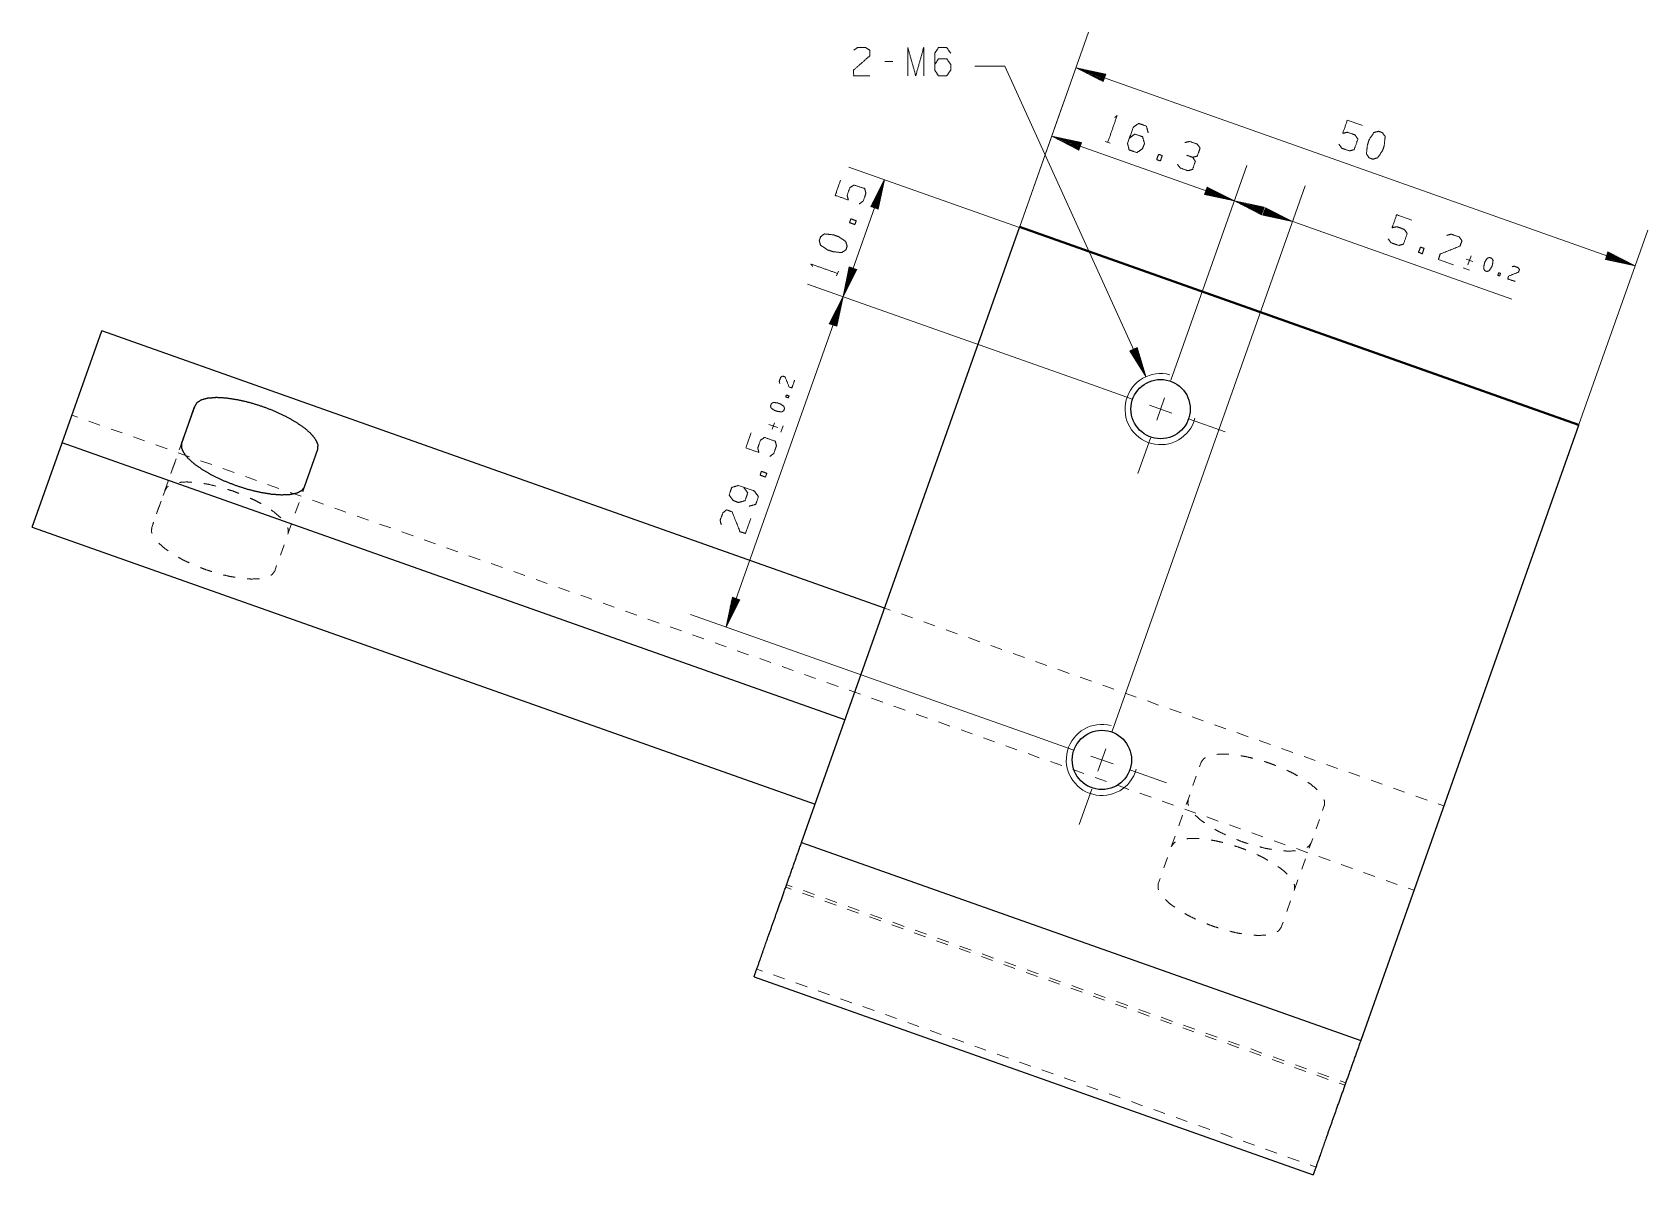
# Model space of a CAD drawing. Header units: millimetres. Extents: x 0 to 420, y 0 to 297.
# Drawn here: x 208 to 344.2, y 80.5 to 176.9 of the extents above; entities that cross this region are included whole.
import ezdxf

# ---------------------------------------------------------------- set-up
doc = ezdxf.new("R2010")
doc.units = ezdxf.units.MM
doc.layers.add('1', color=7, linetype='Continuous', true_color=0xffffff)

msp = doc.modelspace()

# ---------------------------------------------------------------- linework, layer by layer
at = {"layer": '1', "color": 13, "linetype": 'Continuous', "lineweight": 18}
for p, q in [((291.24, 160.49), (297.04, 176.86)), ((289.98, 174.01), (287.44, 174.01)), ((301.87, 147.83), (289.98, 174.01)), ((298.48, 173.33), (295.98, 173.86)), ((295.98, 173.86), (298.26, 172.7)), ((343.11, 157.17), (295.98, 173.86)), ((298.36, 172.99), (296.15, 173.78)), ((298.38, 173.04), (296.17, 173.82)), ((298.34, 172.95), (296.5, 173.6)), ((298.4, 173.09), (296.55, 173.74)), ((298.33, 172.9), (296.84, 173.42)), ((298.41, 173.14), (296.93, 173.66)), ((298.31, 172.85), (297.19, 173.25)), ((298.43, 173.18), (297.31, 173.58)), ((298.29, 172.8), (297.54, 173.07)), ((298.45, 173.23), (297.69, 173.5)), ((298.46, 173.28), (298.07, 173.42)), ((298.26, 172.7), (298.48, 173.33)), ((298.48, 173.33), (298.45, 173.34)), ((298.48, 173.33), (298.45, 173.34)), ((298.28, 172.75), (297.88, 172.89)), ((298.26, 172.71), (298.23, 172.72)), ((298.26, 172.71), (298.23, 172.72)), ((291.21, 160.41), (294.99, 171.09)), ((296.44, 167.56), (293.93, 168.09)), ((293.93, 168.09), (296.21, 166.93)), ((309.33, 162.64), (293.93, 168.09)), ((296.32, 167.22), (294.11, 168.01)), ((296.33, 167.27), (294.12, 168.05)), ((296.3, 167.17), (294.45, 167.83)), ((296.35, 167.32), (294.5, 167.97)), ((296.28, 167.13), (294.8, 167.65)), ((296.37, 167.37), (294.88, 167.89)), ((296.39, 167.41), (295.26, 167.81)), ((296.4, 167.46), (295.64, 167.73)), ((296.42, 167.51), (296.03, 167.65)), ((296.21, 166.93), (296.44, 167.56)), ((296.44, 167.56), (296.41, 167.57)), ((296.44, 167.56), (296.41, 167.57)), ((296.27, 167.08), (295.15, 167.48)), ((296.25, 167.03), (295.49, 167.3)), ((296.23, 166.98), (295.84, 167.12)), ((296.22, 166.93), (296.19, 166.95)), ((296.22, 166.93), (296.19, 166.95)), ((291.21, 160.41), (276.84, 165.5)), ((305.04, 150.53), (310.39, 165.64)), ((305.04, 150.53), (310.39, 165.64)), ((276.34, 154.57), (279.84, 164.44)), ((279.84, 164.44), (278.67, 162.16)), ((278.87, 162.09), (279.39, 163.57)), ((278.92, 162.07), (279.57, 163.92)), ((278.96, 162.06), (279.75, 164.27)), ((279.01, 162.04), (279.8, 164.25)), ((279.06, 162.02), (279.71, 163.87)), ((279.11, 162), (279.63, 163.49)), ((279.3, 161.94), (279.84, 164.44)), ((300.09, 120.94), (315.3, 163.9)), ((307.04, 163.81), (306.82, 163.17)), ((306.91, 163.42), (308.76, 162.76)), ((306.92, 163.47), (309.14, 162.68)), ((306.94, 163.51), (309.15, 162.73)), ((306.96, 163.56), (308.81, 162.91)), ((306.97, 163.61), (308.46, 163.08)), ((306.99, 163.66), (308.11, 163.26)), ((307.01, 163.71), (307.77, 163.44)), ((307.03, 163.75), (307.42, 163.61)), ((309.33, 162.64), (307.04, 163.81)), ((307.04, 163.8), (307.07, 163.79)), ((307.04, 163.8), (307.07, 163.79)), ((278.67, 162.16), (279.3, 161.94)), ((278.68, 162.16), (278.69, 162.19)), ((278.68, 162.16), (278.69, 162.19)), ((278.72, 162.14), (278.86, 162.53)), ((278.77, 162.12), (279.04, 162.88)), ((278.82, 162.11), (279.22, 163.23)), ((279.16, 161.99), (279.55, 163.11)), ((279.2, 161.97), (279.47, 162.73)), ((279.25, 161.95), (279.39, 162.35)), ((306.82, 163.18), (306.85, 163.17)), ((306.82, 163.18), (306.85, 163.17)), ((306.82, 163.17), (309.33, 162.64)), ((306.84, 163.23), (307.23, 163.09)), ((306.86, 163.27), (307.61, 163.01)), ((306.87, 163.32), (307.99, 162.93)), ((306.89, 163.37), (308.37, 162.84)), ((311.83, 162.11), (309.33, 162.64)), ((309.33, 162.64), (311.61, 161.48)), ((309.33, 162.64), (332.71, 154.36)), ((311.71, 161.77), (309.5, 162.55)), ((311.73, 161.82), (309.52, 162.6)), ((311.7, 161.72), (309.85, 162.38)), ((311.75, 161.87), (309.9, 162.52)), ((311.68, 161.67), (310.19, 162.2)), ((311.76, 161.91), (310.28, 162.44)), ((311.78, 161.96), (310.66, 162.36)), ((311.8, 162.01), (311.04, 162.28)), ((311.81, 162.06), (311.42, 162.2)), ((311.61, 161.48), (311.83, 162.11)), ((311.95, 162.07), (311.73, 161.44)), ((311.83, 162.11), (311.8, 162.12)), ((311.83, 162.11), (311.8, 162.12)), ((314.24, 160.9), (311.95, 162.07)), ((311.95, 162.06), (311.98, 162.05)), ((311.95, 162.06), (311.98, 162.05)), ((279.3, 161.94), (279.31, 161.97)), ((279.3, 161.94), (279.31, 161.97)), ((311.66, 161.63), (310.54, 162.02)), ((311.64, 161.58), (310.89, 161.85)), ((311.63, 161.53), (311.23, 161.67)), ((311.61, 161.48), (311.58, 161.49)), ((311.61, 161.48), (311.58, 161.49)), ((311.73, 161.44), (311.76, 161.43)), ((311.73, 161.44), (311.76, 161.43)), ((311.73, 161.44), (314.24, 160.9)), ((311.75, 161.49), (312.14, 161.35)), ((311.77, 161.54), (312.52, 161.27)), ((311.78, 161.58), (312.9, 161.19)), ((311.8, 161.63), (313.29, 161.11)), ((311.82, 161.68), (313.67, 161.02)), ((311.83, 161.73), (314.05, 160.94)), ((311.85, 161.78), (314.06, 160.99)), ((311.87, 161.82), (313.72, 161.17)), ((311.89, 161.87), (313.37, 161.35)), ((311.9, 161.92), (313.02, 161.52)), ((311.92, 161.97), (312.68, 161.7)), ((311.94, 162.01), (312.33, 161.88)), ((338.37, 143.8), (344.17, 160.17)), ((340.82, 158.34), (340.6, 157.71)), ((340.7, 158), (342.92, 157.22)), ((340.72, 158.05), (342.93, 157.26)), ((340.74, 158.09), (342.59, 157.44)), ((340.76, 158.14), (342.24, 157.62)), ((340.77, 158.19), (341.89, 157.79)), ((340.79, 158.24), (341.55, 157.97)), ((340.81, 158.29), (341.2, 158.15)), ((343.11, 157.17), (340.82, 158.34)), ((340.82, 158.33), (340.85, 158.32)), ((340.82, 158.33), (340.85, 158.32)), ((276.87, 157.08), (276.34, 154.57)), ((276.34, 154.57), (277.5, 156.86)), ((277.17, 156.98), (276.38, 154.76)), ((277.21, 156.96), (276.43, 154.75)), ((277.12, 156.99), (276.46, 155.14)), ((277.07, 157.01), (276.54, 155.53)), ((277.26, 156.94), (276.61, 155.09)), ((277.02, 157.03), (276.62, 155.91)), ((276.97, 157.04), (276.71, 156.29)), ((277.31, 156.93), (276.78, 155.44)), ((276.93, 157.06), (276.79, 156.67)), ((276.88, 157.08), (276.87, 157.05)), ((276.88, 157.08), (276.87, 157.05)), ((277.5, 156.86), (276.87, 157.08)), ((277.36, 156.91), (276.96, 155.79)), ((277.4, 156.89), (277.14, 156.13)), ((277.45, 156.87), (277.31, 156.48)), ((277.5, 156.86), (277.49, 156.83)), ((277.5, 156.86), (277.49, 156.83)), ((340.6, 157.71), (340.63, 157.7)), ((340.6, 157.71), (340.63, 157.7)), ((340.6, 157.71), (343.11, 157.17)), ((340.62, 157.76), (341.01, 157.62)), ((340.64, 157.81), (341.39, 157.54)), ((340.65, 157.85), (341.78, 157.46)), ((340.67, 157.9), (342.16, 157.38)), ((340.69, 157.95), (342.54, 157.3)), ((297.68, 147.02), (273.35, 155.63)), ((297.68, 147.02), (273.35, 155.63)), ((266.48, 126.72), (276.34, 154.57)), ((276.34, 154.57), (275.18, 152.29)), ((275.42, 152.2), (276.08, 154.05)), ((275.47, 152.19), (276.25, 154.4)), ((275.52, 152.17), (276.3, 154.38)), ((275.57, 152.15), (276.22, 154)), ((275.81, 152.07), (276.34, 154.57)), ((275.23, 152.27), (275.37, 152.67)), ((275.28, 152.26), (275.55, 153.01)), ((275.33, 152.24), (275.72, 153.36)), ((275.37, 152.22), (275.9, 153.71)), ((275.61, 152.14), (276.14, 153.62)), ((275.66, 152.12), (276.06, 153.24)), ((275.71, 152.1), (275.98, 152.86)), ((275.18, 152.29), (275.19, 152.32)), ((275.18, 152.29), (275.19, 152.32)), ((275.18, 152.29), (275.81, 152.07)), ((275.76, 152.09), (275.9, 152.48)), ((275.8, 152.07), (275.82, 152.1)), ((275.8, 152.07), (275.82, 152.1)), ((301.13, 150.28), (300.52, 150)), ((300.52, 150), (300.53, 149.97)), ((300.52, 150), (300.53, 149.97)), ((300.52, 150), (301.87, 147.83)), ((300.57, 150.02), (300.74, 149.64)), ((300.61, 150.04), (300.95, 149.31)), ((300.66, 150.06), (301.15, 148.98)), ((300.71, 150.09), (301.36, 148.65)), ((300.75, 150.11), (301.56, 148.32)), ((300.8, 150.13), (301.77, 147.99)), ((300.84, 150.15), (301.82, 148.01)), ((300.89, 150.17), (301.7, 148.38)), ((300.94, 150.19), (301.59, 148.76)), ((300.98, 150.21), (301.48, 149.13)), ((301.03, 150.23), (301.36, 149.5)), ((301.08, 150.25), (301.25, 149.87)), ((301.12, 150.27), (301.14, 150.25)), ((301.12, 150.27), (301.14, 150.25)), ((301.87, 147.83), (301.13, 150.28)), ((267.01, 129.23), (266.48, 126.72)), ((266.48, 126.72), (267.64, 129.01)), ((267.3, 129.13), (266.52, 126.91)), ((267.35, 129.11), (266.57, 126.9)), ((267.26, 129.14), (266.6, 127.3)), ((267.21, 129.16), (266.68, 127.68)), ((267.4, 129.09), (266.74, 127.24)), ((267.16, 129.18), (266.76, 128.06)), ((267.11, 129.19), (266.84, 128.44)), ((267.06, 129.21), (266.92, 128.82)), ((267.45, 129.08), (266.92, 127.59)), ((267.02, 129.23), (267.01, 129.2)), ((267.02, 129.23), (267.01, 129.2)), ((267.64, 129.01), (267.01, 129.23)), ((267.49, 129.06), (267.1, 127.94)), ((267.54, 129.04), (267.27, 128.28)), ((267.59, 129.03), (267.45, 128.63)), ((267.64, 129.01), (267.63, 128.98)), ((267.64, 129.01), (267.63, 128.98)), ((292.73, 117.43), (263.49, 127.78))]:
    msp.add_line(p, q, dxfattribs=at)
at = {"layer": '1', "color": 95, "linetype": 'Continuous', "lineweight": 18}
for p, q in [((280.53, 174.39), (279.86, 174.39)), ((298.45, 167.65), (298.85, 167.51)), ((329.28, 158.01), (329.02, 157.26)), ((275.8, 156.33), (275.95, 156.73)), ((328.62, 156.99), (329.15, 156.8)), ((329.42, 157.54), (328.88, 157.73)), ((270.09, 143.8), (270.84, 143.53)), ((270.56, 143.93), (270.37, 143.4)), ((271.11, 143.14), (271.3, 143.67))]:
    msp.add_line(p, q, dxfattribs=at)
at = {"layer": '1', "color": 30, "linetype": 'Continuous', "lineweight": 25}
for p, q in [((272.84, 108.54), (291.21, 160.41)), ((291.21, 160.41), (291.24, 160.49)), ((338.34, 143.72), (291.21, 160.41)), ((338.37, 143.8), (291.24, 160.49)), ((210.52, 142.25), (213.86, 151.69)), ((279.85, 128.32), (213.86, 151.69)), ((220.57, 142.14), (221.68, 145.29)), ((221.68, 145.29), (220.59, 142.22)), ((338.34, 143.72), (319.98, 91.85)), ((338.34, 143.72), (338.37, 143.8)), ((208, 135.14), (210.52, 142.25)), ((276.5, 118.88), (210.52, 142.25)), ((230.96, 138.55), (232.07, 141.7)), ((208, 135.14), (273.99, 111.77)), ((272.84, 108.54), (319.98, 91.85)), ((268.84, 97.23), (315.97, 80.54))]:
    msp.add_line(p, q, dxfattribs=at)
at = {"layer": '1', "color": 252, "linetype": 'Continuous', "lineweight": 18}
for p, q in [((303.98, 147.54), (305.04, 150.53)), ((300.67, 145.96), (297.68, 147.02)), ((303.45, 146.04), (302.78, 144.15)), ((304.06, 144.76), (302.17, 145.43)), ((305.55, 144.23), (308.55, 143.17)), ((302.25, 142.65), (301.19, 139.66)), ((299.03, 117.95), (300.09, 120.94)), ((295.72, 116.37), (292.73, 117.43)), ((299.11, 115.17), (297.22, 115.84)), ((298.5, 116.45), (297.83, 114.56)), ((300.6, 114.64), (303.6, 113.58)), ((297.3, 113.06), (296.24, 110.07))]:
    msp.add_line(p, q, dxfattribs=at)
at = {"layer": '1', "color": 43, "linetype": 'Continuous', "lineweight": 18}
for p, q in [((211.82, 144.41), (211.35, 144.58)), ((221.7, 145.37), (221.56, 144.98)), ((213.7, 143.74), (212.76, 144.08)), ((215.59, 143.08), (214.64, 143.41)), ((221.29, 144.19), (221.01, 143.4)), ((217.47, 142.41), (216.53, 142.74)), ((219.36, 141.74), (218.42, 142.08)), ((220.39, 141.65), (220.57, 142.14)), ((220.43, 141.78), (220.59, 142.22)), ((220.73, 142.62), (220.59, 142.22)), ((219.69, 139.66), (220.04, 140.65)), ((219.8, 140), (220.12, 140.89)), ((221.24, 141.07), (220.3, 141.41)), ((223.13, 140.41), (222.19, 140.74)), ((219.17, 138.23), (219.49, 139.11)), ((225.01, 139.74), (224.07, 140.07)), ((226.9, 139.07), (225.96, 139.4)), ((219.03, 137.8), (219.16, 138.18)), ((219.16, 138.18), (219.34, 138.67)), ((228.78, 138.4), (227.84, 138.74)), ((230.67, 137.74), (229.73, 138.07)), ((230.8, 138.11), (230.96, 138.55)), ((218.48, 136.26), (218.75, 137.03)), ((218.54, 136.45), (218.86, 137.34)), ((230.17, 136.33), (230.49, 137.22)), ((232.55, 137.07), (231.61, 137.4)), ((234.44, 136.4), (233.5, 136.73)), ((218.07, 135.12), (218.23, 135.56)), ((218.07, 135.12), (218.21, 135.5)), ((229.54, 134.55), (229.86, 135.44)), ((236.33, 135.73), (235.38, 136.07)), ((238.21, 135.07), (237.27, 135.4)), ((228.91, 132.78), (229.23, 133.66)), ((240.1, 134.4), (239.15, 134.73)), ((241.98, 133.73), (241.04, 134.06)), ((243.87, 133.06), (242.92, 133.4)), ((245.75, 132.39), (244.81, 132.73)), ((228.44, 131.44), (228.6, 131.89)), ((247.64, 131.73), (246.69, 132.06)), ((249.52, 131.06), (248.58, 131.39)), ((251.41, 130.39), (250.46, 130.73)), ((253.29, 129.72), (252.35, 130.06)), ((255.18, 129.06), (254.24, 129.39)), ((257.06, 128.39), (256.12, 128.72)), ((258.95, 127.72), (258.01, 128.06)), ((280.32, 128.15), (279.85, 128.32)), ((260.83, 127.05), (259.89, 127.39)), ((262.72, 126.39), (261.78, 126.72)), ((282.2, 127.49), (281.26, 127.82)), ((284.09, 126.82), (283.15, 127.15)), ((264.6, 125.72), (263.66, 126.05)), ((266.49, 125.05), (265.55, 125.38)), ((285.97, 126.15), (285.03, 126.49)), ((287.86, 125.48), (286.92, 125.82)), ((268.38, 124.38), (267.43, 124.72)), ((270.26, 123.72), (269.32, 124.05)), ((289.74, 124.82), (288.8, 125.15)), ((291.63, 124.15), (290.69, 124.48)), ((272.15, 123.05), (271.2, 123.38)), ((274.03, 122.38), (273.09, 122.71)), ((293.52, 123.48), (292.57, 123.81)), ((295.4, 122.81), (294.46, 123.15)), ((275.92, 121.71), (274.97, 122.05)), ((277.8, 121.05), (276.86, 121.38)), ((297.29, 122.15), (296.34, 122.48)), ((299.17, 121.48), (298.23, 121.81)), ((279.69, 120.38), (278.74, 120.71)), ((281.57, 119.71), (280.63, 120.04)), ((301.06, 120.81), (300.11, 121.14)), ((302.94, 120.14), (302, 120.48)), ((283.46, 119.04), (282.51, 119.38)), ((285.34, 118.37), (284.4, 118.71)), ((304.83, 119.48), (303.88, 119.81)), ((306.71, 118.81), (305.77, 119.14)), ((308.6, 118.14), (307.66, 118.47)), ((287.23, 117.71), (286.29, 118.04)), ((289.11, 117.04), (288.17, 117.37)), ((310.48, 117.47), (309.54, 117.81)), ((312.37, 116.8), (311.43, 117.14)), ((291, 116.37), (290.06, 116.71)), ((292.88, 115.7), (291.94, 116.04)), ((314.25, 116.14), (313.31, 116.47)), ((316.14, 115.47), (315.2, 115.8)), ((294.77, 115.04), (293.83, 115.37)), ((296.65, 114.37), (295.71, 114.7)), ((306.54, 115.33), (306.4, 114.93)), ((318.02, 114.8), (317.08, 115.14)), ((319.91, 114.13), (318.97, 114.47)), ((298.54, 113.7), (297.6, 114.04)), ((300.42, 113.03), (299.48, 113.37)), ((306.12, 114.15), (305.84, 113.36)), ((321.79, 113.47), (320.85, 113.8)), ((323.68, 112.8), (322.74, 113.13)), ((302.31, 112.37), (301.37, 112.7)), ((304.2, 111.7), (303.25, 112.03)), ((305.27, 111.74), (305.43, 112.18)), ((305.57, 112.57), (305.43, 112.18)), ((325.57, 112.13), (324.62, 112.46)), ((326.98, 111.63), (326.51, 111.8)), ((304.64, 109.96), (304.95, 110.85)), ((306.08, 111.03), (305.14, 111.36)), ((307.97, 110.36), (307.02, 110.7)), ((316.21, 109.69), (316.49, 110.48)), ((316.77, 111.26), (316.91, 111.66)), ((304.01, 108.18), (304.33, 109.07)), ((309.85, 109.7), (308.91, 110.03)), ((311.74, 109.03), (310.79, 109.36)), ((313.62, 108.36), (312.68, 108.69)), ((315.51, 107.69), (314.56, 108.03)), ((315.64, 108.06), (315.8, 108.51)), ((315.8, 108.51), (315.94, 108.9)), ((303.38, 106.4), (303.7, 107.29)), ((315.01, 106.29), (315.32, 107.18)), ((317.39, 107.03), (316.45, 107.36)), ((319.28, 106.36), (318.34, 106.69)), ((271.59, 104.99), (272.06, 104.82)), ((302.91, 105.07), (303.07, 105.52)), ((314.38, 104.51), (314.69, 105.4)), ((321.16, 105.69), (320.22, 106.02)), ((323.05, 105.02), (322.11, 105.36)), ((271.51, 104.77), (271.98, 104.61)), ((272.92, 104.27), (273.87, 103.94)), ((273, 104.49), (273.94, 104.16)), ((274.81, 103.61), (275.75, 103.27)), ((274.88, 103.82), (275.83, 103.49)), ((313.75, 102.73), (314.07, 103.62)), ((324.46, 104.52), (323.99, 104.69)), ((276.69, 102.94), (277.64, 102.6)), ((276.77, 103.15), (277.71, 102.82)), ((278.58, 102.27), (279.52, 101.94)), ((278.66, 102.49), (279.6, 102.15)), ((280.46, 101.6), (281.41, 101.27)), ((280.54, 101.82), (281.48, 101.48)), ((282.35, 100.93), (283.29, 100.6)), ((282.43, 101.15), (283.37, 100.82)), ((313.28, 101.4), (313.44, 101.84)), ((284.23, 100.27), (285.18, 99.93)), ((284.31, 100.48), (285.25, 100.15)), ((286.12, 99.6), (287.06, 99.27)), ((286.2, 99.82), (287.14, 99.48)), ((288.01, 98.93), (288.95, 98.6)), ((288.08, 99.15), (289.02, 98.81)), ((289.89, 98.26), (290.83, 97.93)), ((289.97, 98.48), (290.91, 98.15)), ((269.54, 97.71), (269.07, 97.88)), ((271.42, 97.05), (270.48, 97.38)), ((273.31, 96.38), (272.37, 96.71)), ((291.78, 97.6), (292.72, 97.26)), ((291.85, 97.81), (292.79, 97.48)), ((293.66, 96.93), (294.6, 96.6)), ((293.74, 97.15), (294.68, 96.81)), ((275.2, 95.71), (274.25, 96.05)), ((277.08, 95.04), (276.14, 95.38)), ((295.55, 96.26), (296.49, 95.93)), ((295.62, 96.48), (296.57, 96.14)), ((297.43, 95.59), (298.37, 95.26)), ((297.51, 95.81), (298.45, 95.48)), ((278.97, 94.38), (278.02, 94.71)), ((280.85, 93.71), (279.91, 94.04)), ((299.32, 94.93), (300.26, 94.59)), ((299.39, 95.14), (300.34, 94.81)), ((301.2, 94.26), (302.14, 93.92)), ((301.28, 94.47), (302.22, 94.14)), ((282.74, 93.04), (281.79, 93.37)), ((284.62, 92.37), (283.68, 92.71)), ((303.09, 93.59), (304.03, 93.26)), ((303.16, 93.81), (304.11, 93.47)), ((304.97, 92.92), (305.92, 92.59)), ((305.05, 93.14), (305.99, 92.81)), ((286.51, 91.71), (285.56, 92.04)), ((288.39, 91.04), (287.45, 91.37)), ((306.86, 92.26), (307.8, 91.92)), ((306.93, 92.47), (307.88, 92.14)), ((308.74, 91.59), (309.69, 91.25)), ((308.82, 91.8), (309.76, 91.47)), ((290.28, 90.37), (289.34, 90.7)), ((292.16, 89.7), (291.22, 90.04)), ((310.63, 90.92), (311.57, 90.59)), ((310.71, 91.14), (311.65, 90.8)), ((312.51, 90.25), (313.46, 89.92)), ((312.59, 90.47), (313.53, 90.14)), ((294.05, 89.04), (293.11, 89.37)), ((295.93, 88.37), (294.99, 88.7)), ((314.4, 89.59), (315.34, 89.25)), ((314.48, 89.8), (315.42, 89.47)), ((316.28, 88.92), (317.23, 88.58)), ((316.36, 89.13), (317.3, 88.8)), ((297.82, 87.7), (296.88, 88.03)), ((299.7, 87.03), (298.76, 87.37)), ((318.17, 88.25), (318.64, 88.08)), ((318.25, 88.47), (318.72, 88.3)), ((301.59, 86.36), (300.65, 86.7)), ((303.47, 85.7), (302.53, 86.03)), ((305.36, 85.03), (304.42, 85.36)), ((307.25, 84.36), (306.3, 84.7)), ((309.13, 83.69), (308.19, 84.03)), ((311.02, 83.03), (310.07, 83.36)), ((312.9, 82.36), (311.96, 82.69)), ((314.79, 81.69), (313.84, 82.03)), ((316.2, 81.19), (315.73, 81.36))]:
    msp.add_line(p, q, dxfattribs=at)
at = {"layer": '1', "color": 30, "linetype": 'Continuous', "lineweight": 25}
for centre in [(303.11, 145.09), (298.16, 115.51)]:
    msp.add_circle(centre, 2.5, dxfattribs=at)
at = {"layer": '1', "color": 30, "linetype": 'Continuous', "lineweight": 13}
for centre in [(303.11, 145.09), (298.16, 115.51)]:
    msp.add_arc(centre, 3, 75, 345, dxfattribs=at)
at = {"layer": '1', "color": 95, "linetype": 'Continuous', "lineweight": 18}
for points, knots in [([(277.24, 175.34), (277.56, 175.57), (278.25, 175.57), (278.59, 175.34), (278.59, 174.87), (277.23, 173.67), (277.24, 173.19), (278.59, 173.19)], [0, 0, 0.069691, 0.192976, 0.265274, 0.350225, 0.67474, 0.759752, 1, 1]), ([(281.8, 173.19), (281.8, 175.57), (282.47, 173.19), (283.14, 175.57), (283.14, 173.19)], [0, 0, 0.245192, 0.5, 0.754808, 1, 1]), ([(284.07, 174.14), (284.39, 174.62), (285.08, 174.62), (285.42, 174.14), (285.42, 173.67), (285.08, 173.19), (284.39, 173.19), (284.07, 173.67), (284.07, 175.09), (284.39, 175.57), (285.08, 175.57), (285.42, 175.09)], [0, 0, 0.076963, 0.16976, 0.248072, 0.312018, 0.390331, 0.483128, 0.560092, 0.751928, 0.828891, 0.921688, 1, 1]), ([(299.24, 169.68), (299.44, 169.82), (298.65, 167.58)], [0, 0, 0.093488, 1, 1]), ([(300.48, 167.94), (300.94, 168.28), (301.59, 168.05), (301.75, 167.49), (301.59, 167.05), (301.11, 166.71), (300.46, 166.94), (300.32, 167.49), (300.8, 168.84), (301.26, 169.18), (301.91, 168.95), (302.06, 168.39)], [0, 0, 0.076962, 0.169759, 0.248073, 0.312018, 0.390329, 0.483126, 0.56009, 0.751926, 0.828888, 0.921688, 1, 1]), ([(318.14, 167.42), (318.38, 167.09), (319.03, 166.86), (319.42, 166.96), (319.74, 167.86), (319.5, 168.2), (318.85, 168.43), (318.46, 168.33), (318.85, 169.44), (320.14, 168.99)], [0, 0, 0.062228, 0.168345, 0.230572, 0.376816, 0.441265, 0.547379, 0.609609, 0.79049, 1, 1]), ([(305.81, 166.32), (306.2, 166.42), (306.44, 167.1), (306.2, 167.43), (305.55, 167.66), (305.16, 167.56)], [0, 0, 0.153874, 0.429853, 0.583728, 0.846126, 1, 1]), ([(321.01, 166.16), (321.41, 166.28), (321.81, 166.88), (321.96, 167.33), (322.04, 168.07), (321.8, 168.4), (321.48, 168.51), (321.09, 168.41), (320.68, 167.79), (320.54, 167.33), (320.46, 166.62), (320.69, 166.27), (321.01, 166.16)], [0, 0, 0.067526, 0.183971, 0.260584, 0.380943, 0.446141, 0.500303, 0.565504, 0.685863, 0.762529, 0.878309, 0.945834, 1, 1]), ([(302.78, 166.12), (303.09, 166.01), (303.25, 166.46), (302.94, 166.57), (302.78, 166.12)], [0, 0, 0.207091, 0.5, 0.707091, 1, 1]), ([(304.53, 165.74), (304.76, 165.42), (305.41, 165.19), (305.8, 165.29), (306.04, 165.97), (305.81, 166.32), (305.32, 166.49)], [0, 0, 0.12412, 0.34369, 0.472447, 0.703376, 0.836732, 1, 1]), ([(277.71, 162.39), (278.04, 162.63), (278.27, 163.28), (278.17, 163.68), (277.27, 163.99), (276.92, 163.76), (276.69, 163.11), (276.79, 162.72), (275.69, 163.11), (276.14, 164.39)], [0, 0, 0.062228, 0.168345, 0.230573, 0.376818, 0.441266, 0.547382, 0.60961, 0.79049, 1, 1]), ([(277.34, 160.65), (277.45, 160.97), (277, 161.13), (276.89, 160.81), (277.34, 160.65)], [0, 0, 0.207085, 0.499992, 0.707081, 1, 1]), ([(322.29, 159.45), (322.53, 159.12), (323.18, 158.89), (323.58, 158.99), (323.89, 159.89), (323.66, 160.24), (323.01, 160.47), (322.62, 160.37), (323.01, 161.47), (324.29, 161.02)], [0, 0, 0.06223, 0.168345, 0.230572, 0.376818, 0.441268, 0.547383, 0.609611, 0.790492, 1, 1]), ([(276.69, 158.83), (276.56, 159.23), (275.96, 159.63), (275.52, 159.78), (274.77, 159.86), (274.45, 159.62), (274.34, 159.3), (274.44, 158.91), (275.06, 158.5), (275.52, 158.36), (276.23, 158.28), (276.58, 158.51), (276.69, 158.83)], [0, 0, 0.067526, 0.183972, 0.260582, 0.380943, 0.446142, 0.500306, 0.565504, 0.685864, 0.762529, 0.87831, 0.945836, 1, 1]), ([(327.24, 159.74), (327.62, 159.84), (328.27, 159.61), (328.51, 159.29), (328.35, 158.84), (326.67, 158.16), (326.53, 157.71), (327.79, 157.26)], [0, 0, 0.069692, 0.192976, 0.265272, 0.350226, 0.674739, 0.759751, 1, 1]), ([(324.85, 158.31), (325.16, 158.19), (325.32, 158.64), (325.01, 158.75), (324.85, 158.31)], [0, 0, 0.20709, 0.5, 0.70709, 1, 1]), ([(273.78, 157.12), (273.64, 157.32), (275.87, 156.53)], [0, 0, 0.093489, 1, 1]), ([(330.61, 156.69), (330.81, 156.76), (331.01, 157.06), (331.09, 157.28), (331.13, 157.65), (331.01, 157.81), (330.85, 157.87), (330.65, 157.82), (330.45, 157.51), (330.38, 157.28), (330.34, 156.92), (330.45, 156.75), (330.61, 156.69)], [0, 0, 0.067527, 0.183972, 0.260582, 0.380943, 0.446141, 0.500305, 0.565503, 0.685862, 0.762527, 0.878308, 0.945831, 1, 1]), ([(331.53, 156.37), (331.69, 156.31), (331.76, 156.54), (331.61, 156.59), (331.53, 156.37)], [0, 0, 0.207104, 0.500008, 0.707088, 1, 1]), ([(332.73, 157.09), (332.91, 157.14), (333.24, 157.02), (333.36, 156.86), (333.28, 156.64), (332.44, 156.3), (332.37, 156.07), (333, 155.85)], [0, 0, 0.069692, 0.19298, 0.265274, 0.350225, 0.674743, 0.759755, 1, 1]), ([(271.01, 147.24), (270.96, 147.43), (271.08, 147.76), (271.24, 147.88), (271.46, 147.8), (271.8, 146.95), (272.03, 146.88), (272.25, 147.52)], [0, 0, 0.069693, 0.192977, 0.265276, 0.350231, 0.674744, 0.759753, 1, 1]), ([(271.73, 146.04), (271.79, 146.2), (271.56, 146.28), (271.51, 146.12), (271.73, 146.04)], [0, 0, 0.207081, 0.499996, 0.707089, 1, 1]), ([(271.41, 145.13), (271.35, 145.33), (271.04, 145.53), (270.82, 145.61), (270.45, 145.65), (270.29, 145.53), (270.23, 145.37), (270.28, 145.17), (270.59, 144.97), (270.82, 144.9), (271.18, 144.85), (271.35, 144.97), (271.41, 145.13)], [0, 0, 0.067527, 0.183967, 0.260581, 0.380939, 0.446138, 0.500305, 0.565503, 0.685863, 0.762526, 0.87831, 0.945835, 1, 1]), ([(270.17, 141.1), (270.5, 141.34), (270.73, 141.99), (270.63, 142.38), (269.73, 142.7), (269.38, 142.47), (269.15, 141.82), (269.25, 141.43), (268.15, 141.82), (268.6, 143.1)], [0, 0, 0.062229, 0.168343, 0.230572, 0.376816, 0.441265, 0.547381, 0.609609, 0.79049, 1, 1]), ([(269.8, 139.36), (269.91, 139.68), (269.46, 139.84), (269.35, 139.52), (269.8, 139.36)], [0, 0, 0.207083, 0.499998, 0.707087, 1, 1]), ([(268.42, 136.91), (268.98, 137.05), (269.21, 137.7), (268.87, 138.18), (267.53, 138.65), (266.97, 138.49), (266.74, 137.84), (267.08, 137.39), (267.52, 137.21), (268.08, 137.37), (268.31, 138.02), (267.98, 138.49)], [0, 0, 0.076855, 0.169523, 0.247728, 0.439294, 0.517498, 0.610167, 0.687024, 0.750924, 0.829128, 0.921795, 1, 1]), ([(266.08, 135.32), (265.98, 135.7), (266.21, 136.35), (266.53, 136.59), (266.98, 136.43), (267.66, 134.75), (268.11, 134.61), (268.56, 135.87)], [0, 0, 0.069694, 0.192978, 0.265276, 0.350228, 0.674743, 0.759752, 1, 1])]:
    msp.add_open_spline(points, degree=1, knots=knots, dxfattribs=at)
at = {"layer": '1', "color": 30, "linetype": 'Continuous', "lineweight": 25}
for points, knots in [([(232.07, 141.7), (232.09, 142.08), (231.9, 142.51), (231.52, 142.99), (230.95, 143.49), (230.22, 143.99), (229.36, 144.47), (228.4, 144.92), (227.38, 145.31), (226.34, 145.63), (225.32, 145.86), (224.37, 146.01), (223.51, 146.06), (222.79, 146), (222.23, 145.85), (221.86, 145.61), (221.68, 145.29)], [0, 0, 0.030797, 0.069358, 0.119153, 0.180557, 0.252376, 0.332525, 0.418375, 0.506967, 0.595194, 0.679966, 0.758389, 0.827933, 0.88669, 0.933743, 0.97002, 1, 1]), ([(220.59, 142.22), (220.57, 141.85), (220.75, 141.42), (221.12, 140.95), (221.67, 140.46), (222.38, 139.97), (223.22, 139.49), (224.16, 139.05), (225.16, 138.66), (226.18, 138.33), (227.19, 138.09), (228.14, 137.93), (229.01, 137.87), (229.74, 137.9), (230.33, 138.03), (230.74, 138.25), (230.96, 138.55)], [0, 0, 0.030514, 0.068529, 0.117484, 0.177819, 0.248439, 0.327384, 0.41215, 0.499908, 0.587671, 0.67245, 0.751417, 0.822066, 0.882436, 0.931426, 0.969471, 1, 1]), ([(268.84, 97.23), (268.98, 97.62), (269.38, 98.75), (270.01, 100.55), (270.84, 102.89), (271.81, 105.62), (272.84, 108.54)], [0, 0, 0.034079, 0.133982, 0.292901, 0.500007, 0.741184, 1, 1]), ([(319.98, 91.85), (318.94, 88.93), (317.97, 86.2), (317.14, 83.86), (316.51, 82.06), (316.11, 80.93), (315.97, 80.54)], [0, 0, 0.258816, 0.499993, 0.707099, 0.866018, 0.965921, 1, 1])]:
    msp.add_open_spline(points, degree=1, knots=knots, dxfattribs=at)
at = {"layer": '1', "color": 43, "linetype": 'Continuous', "lineweight": 18}
for points, knots in [([(220.42, 138.91), (221, 138.95), (221.44, 138.92)], [0, 0, 0.564805, 1, 1]), ([(219.16, 138.18), (219.34, 138.5), (219.46, 138.58)], [0, 0, 0.719543, 1, 1]), ([(222.46, 138.81), (222.81, 138.76), (223.47, 138.6)], [0, 0, 0.340396, 1, 1]), ([(224.45, 138.32), (224.86, 138.2), (225.42, 137.98)], [0, 0, 0.416393, 1, 1]), ([(226.37, 137.58), (226.84, 137.36), (227.28, 137.12)], [0, 0, 0.509712, 1, 1]), ([(228.15, 136.57), (228.43, 136.38), (228.95, 135.93)], [0, 0, 0.333328, 1, 1]), ([(218.1, 134.62), (218.05, 134.74), (218.07, 135.12)], [0, 0, 0.267652, 1, 1]), ([(229.52, 135.09), (229.57, 134.97), (229.56, 134.59)], [0, 0, 0.260884, 1, 1]), ([(219.46, 133.14), (219.16, 133.35), (218.67, 133.78)], [0, 0, 0.366179, 1, 1]), ([(221.23, 132.13), (220.7, 132.38), (220.32, 132.6)], [0, 0, 0.571396, 1, 1]), ([(223.13, 131.39), (222.64, 131.55), (222.17, 131.73)], [0, 0, 0.501107, 1, 1]), ([(225.11, 130.91), (224.67, 130.98), (224.11, 131.11)], [0, 0, 0.430593, 1, 1]), ([(227.14, 130.79), (226.49, 130.76), (226.12, 130.78)], [0, 0, 0.63521, 1, 1]), ([(228.44, 131.44), (228.22, 131.14), (228.1, 131.08)], [0, 0, 0.732667, 1, 1]), ([(308.86, 115.99), (308.49, 116.01), (307.85, 115.98)], [0, 0, 0.365224, 1, 1]), ([(310.87, 115.65), (310.31, 115.79), (309.88, 115.86)], [0, 0, 0.570199, 1, 1]), ([(306.88, 115.69), (306.76, 115.63), (306.54, 115.33)], [0, 0, 0.267421, 1, 1]), ([(312.81, 115.04), (312.34, 115.22), (311.85, 115.38)], [0, 0, 0.500009, 1, 1]), ([(314.66, 114.17), (314.28, 114.39), (313.75, 114.64)], [0, 0, 0.429798, 1, 1]), ([(316.31, 112.99), (315.83, 113.42), (315.52, 113.63)], [0, 0, 0.634783, 1, 1]), ([(305.43, 112.18), (305.41, 111.81), (305.46, 111.68)], [0, 0, 0.732569, 1, 1]), ([(316.91, 111.66), (316.93, 112.03), (316.88, 112.15)], [0, 0, 0.73258, 1, 1]), ([(306.03, 110.85), (306.51, 110.42), (306.82, 110.21)], [0, 0, 0.634783, 1, 1]), ([(307.68, 109.66), (308.06, 109.45), (308.59, 109.2)], [0, 0, 0.429795, 1, 1]), ([(304.02, 108.22), (304.24, 108.52), (304.36, 108.59)], [0, 0, 0.732586, 1, 1]), ([(305.33, 108.87), (305.98, 108.9), (306.35, 108.88)], [0, 0, 0.634777, 1, 1]), ([(307.36, 108.76), (307.79, 108.68), (308.36, 108.55)], [0, 0, 0.429795, 1, 1]), ([(309.34, 108.27), (309.82, 108.11), (310.3, 107.93)], [0, 0, 0.49999, 1, 1]), ([(309.52, 108.8), (310, 108.61), (310.48, 108.46)], [0, 0, 0.499991, 1, 1]), ([(311.46, 108.18), (312.03, 108.04), (312.46, 107.97)], [0, 0, 0.570207, 1, 1]), ([(313.47, 107.85), (313.84, 107.82), (314.49, 107.85)], [0, 0, 0.365231, 1, 1]), ([(315.46, 108.14), (315.58, 108.21), (315.8, 108.51)], [0, 0, 0.267421, 1, 1]), ([(311.23, 107.53), (311.76, 107.28), (312.14, 107.06)], [0, 0, 0.570205, 1, 1]), ([(313, 106.52), (313.31, 106.31), (313.79, 105.88)], [0, 0, 0.365223, 1, 1]), ([(302.94, 104.57), (302.89, 104.7), (302.91, 105.07)], [0, 0, 0.267417, 1, 1]), ([(314.36, 105.05), (314.41, 104.92), (314.39, 104.55)], [0, 0, 0.267417, 1, 1]), ([(304.3, 103.1), (303.99, 103.31), (303.51, 103.74)], [0, 0, 0.365219, 1, 1]), ([(306.07, 102.09), (305.54, 102.34), (305.16, 102.56)], [0, 0, 0.570205, 1, 1]), ([(307.97, 101.35), (307.48, 101.51), (307.01, 101.69)], [0, 0, 0.50001, 1, 1]), ([(309.94, 100.86), (309.51, 100.93), (308.95, 101.07)], [0, 0, 0.429794, 1, 1]), ([(313.28, 101.4), (313.06, 101.1), (312.94, 101.03)], [0, 0, 0.73259, 1, 1]), ([(311.97, 100.74), (311.33, 100.71), (310.96, 100.74)], [0, 0, 0.634769, 1, 1])]:
    msp.add_open_spline(points, degree=1, knots=knots, dxfattribs=at)

doc.saveas('drawing.dxf')
